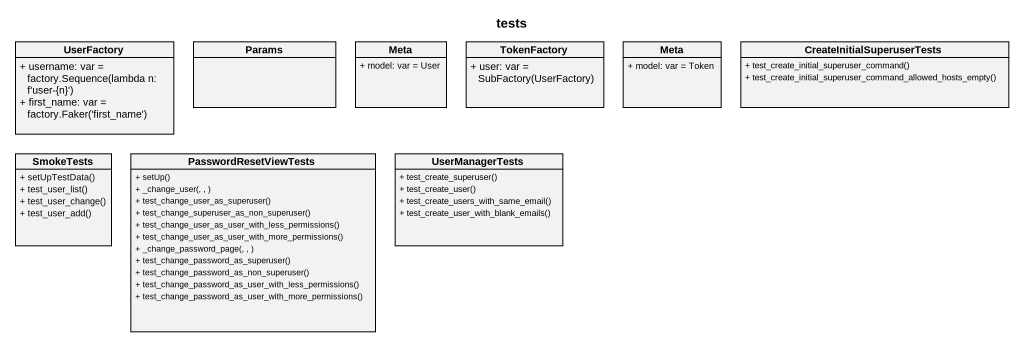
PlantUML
@startuml
title tests
hide circle
hide empty members
skinparam classAttributeIconSize 0
class UserFactory {
  {field} + username: var = factory.Sequence(lambda n: f'user-{n}')
  {field} + first_name: var = factory.Faker('first_name')
}
class Params
class Meta {
  + model: var = User
}
class TokenFactory {
  {field} + user: var = SubFactory(UserFactory)
}
class "Meta" as Meta_2 {
  + model: var = Token
}
class CreateInitialSuperuserTests {
  + test_create_initial_superuser_command()
  + test_create_initial_superuser_command_allowed_hosts_empty()
}
class SmokeTests {
  + setUpTestData()
  + test_user_list()
  + test_user_change()
  + test_user_add()
}
class PasswordResetViewTests {
  + setUp()
  + _change_user(, , )
  + test_change_user_as_superuser()
  + test_change_superuser_as_non_superuser()
  + test_change_user_as_user_with_less_permissions()
  + test_change_user_as_user_with_more_permissions()
  + _change_password_page(, , )
  + test_change_password_as_superuser()
  + test_change_password_as_non_superuser()
  + test_change_password_as_user_with_less_permissions()
  + test_change_password_as_user_with_more_permissions()
}
class UserManagerTests {
  + test_create_superuser()
  + test_create_user()
  + test_create_users_with_same_email()
  + test_create_user_with_blank_emails()
}
@enduml
